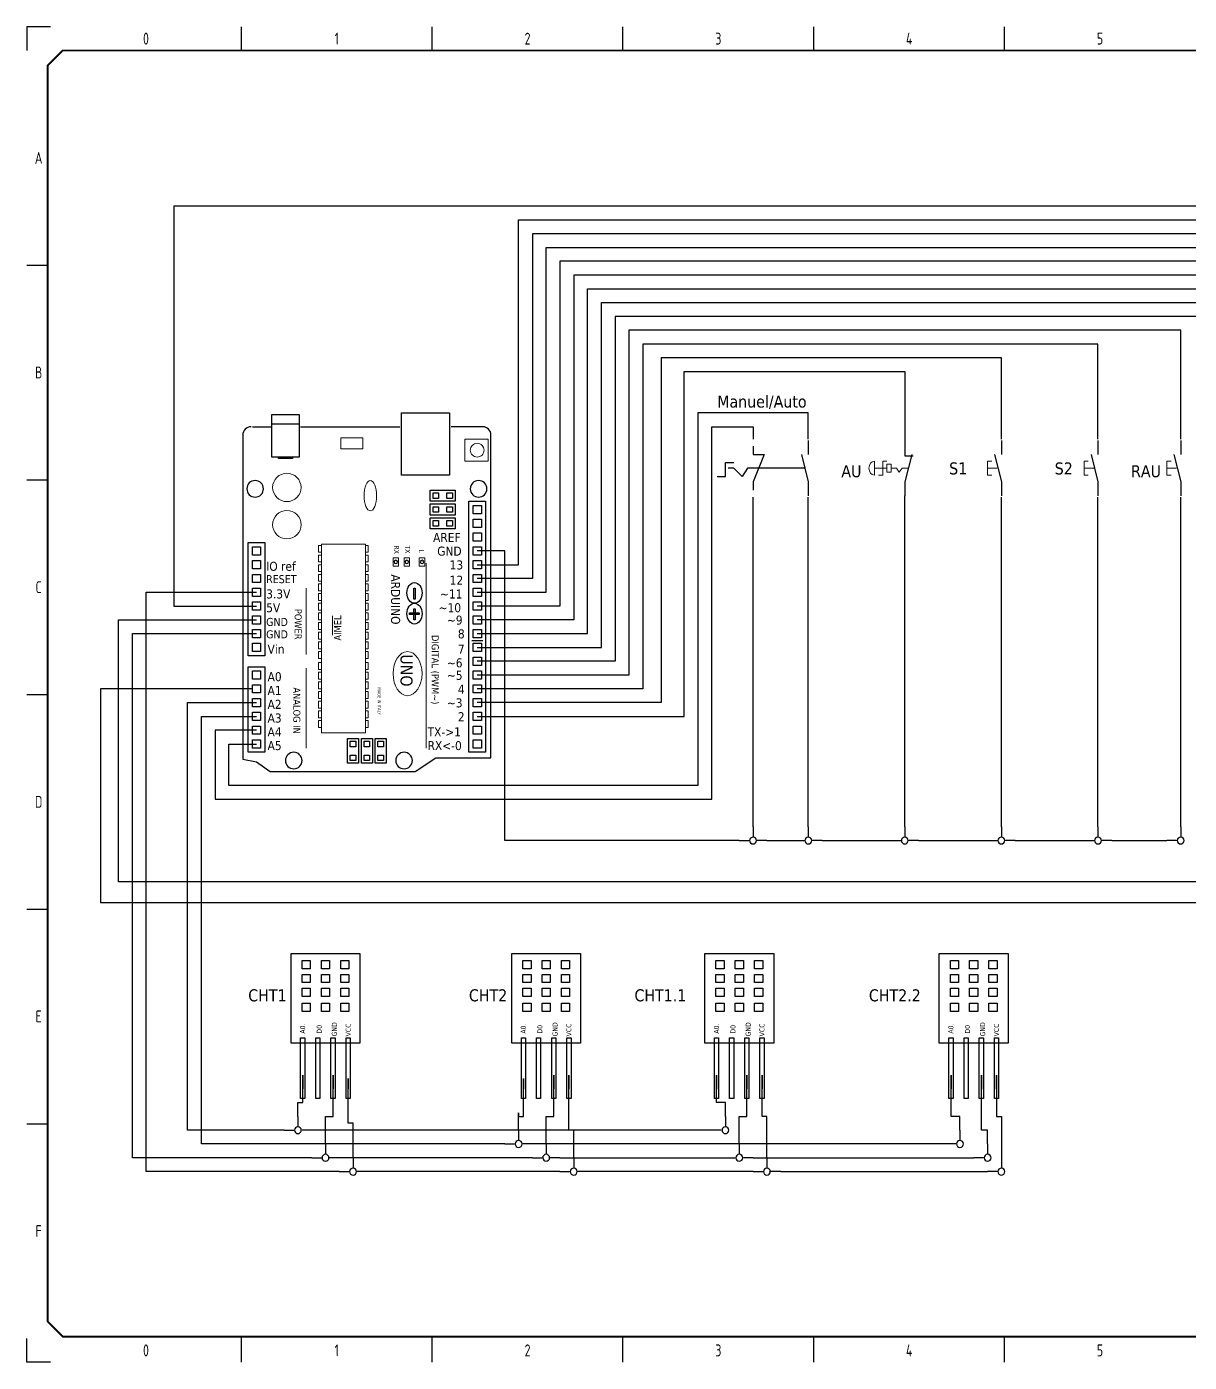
# Model space of a CAD drawing. Extents: x 5 to 415, y 5 to 285.
# Drawn here: x 5 to 248.7, y 5 to 285 of the extents above; entities that cross this region are included whole.
import ezdxf
from ezdxf.enums import TextEntityAlignment as Align

# ---------------------------------------------------------------- set-up
doc = ezdxf.new("R2010")
doc.units = 0
doc.header["$LTSCALE"] = 10
for name, color, linetype in [('PDF _Géométrie', 7, 'Continuous'), ('PDF _Texte', 7, 'Continuous'), ('SYMS', 7, 'Continuous'), ('TITLE', 7, 'Continuous'), ('Title blocks', 7, 'Continuous')]:
    doc.layers.add(name, color=color, linetype=linetype)
doc.styles.add('ISO8', font='ISO8.shx', dxfattribs={"width": 0.8})
doc.styles.add('ITALIC', font='ITALIC')
doc.styles.add('PDF Tahoma', font='tahoma.ttf')
doc.styles.add('SIMPLEX', font='simplex')

# ---------------------------------------------------------------- blocks, each defined once
blk = doc.blocks.new('Title_blocks_A3')
at = {"layer": 'TITLE', "const_width": 0.392}
blk.add_lwpolyline([(372.89, 13.53), (372.89, 276.86), (369.75, 280), (12.53, 280), (9.39, 276.86), (9.39, 13.53), (12.53, 10.39), (369.75, 10.39)], close=True, dxfattribs=at)
at = {"layer": 'Title blocks', "color": 7}
for p, q in [((50, 280), (50, 285)), ((90, 280), (90, 285)), ((130, 280), (130, 285)), ((170, 280), (170, 285)), ((5, 235), (9.39, 235)), ((5, 190), (9.39, 190)), ((5, 100), (9.39, 100)), ((5, 55), (9.39, 55)), ((50, 5), (50, 10.39)), ((90, 5), (90, 10.39)), ((130, 5), (130, 10.39)), ((170, 5), (170, 10.39))]:
    blk.add_line(p, q, dxfattribs=at)
at = {"layer": 'Title blocks', "color": 2}
for p, q in [((210, 280), (210, 285)), ((5, 145), (9.39, 145)), ((210, 5), (210, 10.39))]:
    blk.add_line(p, q, dxfattribs=at)
at = {"layer": 'Title blocks'}
for points in [[(10, 285), (5, 285), (5, 280)], [(10, 5), (5, 5), (5, 10)]]:
    blk.add_lwpolyline(points, dxfattribs=at)
at = {"layer": 'TITLE', "color": 1, "style": 'ITALIC'}
for tag, height, p in [('TITLE#1', 1.5, (393.23, 52.79)), ('TITLE#2', 1.5, (393.23, 50.25)), ('TITLE#3', 1.5, (393.23, 47.71)), ('TITLE#4', 1.5, (393.23, 45.16)), ('DWG#', 2, (393.23, 20.38))]:
    blk.add_attdef(tag, text='', height=height, dxfattribs=at).set_placement(p, align=Align.CENTER)
at = {"layer": 'TITLE', "color": 1, "style": 'SIMPLEX'}
blk.add_attdef('CAD#', (376.32, 34.6), '', height=1.25, rotation=90, dxfattribs=at)
at = {"layer": 'TITLE', "color": 1}
for tag, p, height, style in [('ENGINEER', (381.68, 34.6), 1.25, 'ITALIC'), ('CHKDBY', (396.6, 34.6), 1.25, 'ITALIC'), ('JOB#', (384.53, 30.65), 1.25, 'SIMPLEX'), ('DRAWNBY', (397.48, 30.65), 1.25, 'ITALIC'), ('SCALE', (383.14, 26.88), 1.25, 'SIMPLEX'), ('DATE', (396.4, 26.88), 1.25, 'SIMPLEX'), ('SHTS', (397.95, 13.15), 2, 'ITALIC')]:
    blk.add_attdef(tag, p, '', height=height, dxfattribs=dict(at, style=style))
at = {"layer": 'TITLE', "color": 1, "style": 'ITALIC'}
blk.add_attdef('SH#', text='', height=2, dxfattribs=at).set_placement((389.77, 13.15), align=Align.RIGHT)
at = {"layer": 'TITLE', "color": 7, "flags": 9}
blk.add_attdef('WD_TB', (381.46, 10.39), '', height=1.57, dxfattribs=at)
at = {"layer": 'Title blocks', "style": 'ISO8', "width": 0.8}
for s, p in [('0', (30, 282.5)), ('1', (70, 282.5)), ('2', (110, 282.5)), ('3', (150, 282.5)), ('4', (190, 282.5)), ('5', (230, 282.5)), ('A', (7.5, 257.5)), ('B', (7.5, 212.5)), ('C', (7.5, 167.5)), ('D', (7.5, 122.5)), ('E', (7.5, 77.5)), ('F', (7.5, 32.5)), ('0', (30, 7.5)), ('1', (70, 7.5)), ('2', (110, 7.5)), ('3', (150, 7.5)), ('4', (190, 7.5)), ('5', (230, 7.5))]:
    blk.add_text(s, height=2.5, dxfattribs=at).set_placement(p, align=Align.MIDDLE)

msp = doc.modelspace()

# ---------------------------------------------------------------- linework, layer by layer
at = {"layer": 'PDF _Géométrie', "color": 1, "lineweight": 25, "true_color": 0xe80800}
msp.add_lwpolyline([(298.96, 139.83), (298.96, 142.43), (298.96, 247.4), (35.83, 247.4), (35.83, 163.54), (50.57, 163.54), (53.18, 163.54)], dxfattribs=at)
at = {"layer": 'PDF _Géométrie', "color": 110, "lineweight": 25, "true_color": 0x00ff7f}
msp.add_lwpolyline([(99.44, 172.21), (102.33, 172.21), (108.12, 172.21), (108.12, 244.5), (317.47, 244.5), (317.47, 143.3), (317.47, 139.83)], dxfattribs=at)
at = {"layer": 'PDF _Géométrie', "color": 43, "lineweight": 25, "true_color": 0xaaaa7f}
msp.add_lwpolyline([(315.16, 139.83), (315.16, 143.3), (315.16, 241.61), (111.01, 241.61), (111.01, 169.32), (102.33, 169.32), (99.44, 169.32)], dxfattribs=at)
at = {"layer": 'PDF _Géométrie', "color": 124, "lineweight": 25, "true_color": 0x00aa7f}
msp.add_lwpolyline([(99.44, 166.43), (102.33, 166.43), (113.9, 166.43), (113.9, 238.72), (312.84, 238.72), (312.84, 143.3), (312.84, 139.83)], dxfattribs=at)
at = {"layer": 'PDF _Géométrie', "color": 225, "lineweight": 25, "true_color": 0xaa557f}
msp.add_lwpolyline([(310.53, 139.83), (310.53, 143.3), (310.53, 235.83), (116.79, 235.83), (116.79, 163.54), (102.33, 163.54), (99.44, 163.54)], dxfattribs=at)
at = {"layer": 'PDF _Géométrie', "color": 146, "lineweight": 25, "true_color": 0x00557f}
msp.add_lwpolyline([(308.22, 139.83), (308.22, 143.3), (308.22, 232.94), (119.68, 232.94), (119.68, 160.65), (102.33, 160.65), (99.44, 160.65)], dxfattribs=at)
at = {"layer": 'PDF _Géométrie', "color": 224, "lineweight": 25, "true_color": 0xaa007f}
for points in [[(99.44, 157.76), (102.33, 157.76), (122.58, 157.76), (122.58, 230.05), (305.9, 230.05), (305.9, 143.3), (305.9, 139.83)], [(99.44, 154.86), (102.33, 154.86), (125.47, 154.86), (125.47, 227.16), (303.59, 227.16), (303.59, 143.3), (303.59, 139.83)]]:
    msp.add_lwpolyline(points, dxfattribs=at)
at = {"layer": 'PDF _Géométrie', "color": 176, "lineweight": 25, "true_color": 0x00007f}
msp.add_lwpolyline([(301.28, 139.83), (301.28, 143.3), (301.28, 224.26), (128.36, 224.26), (128.36, 151.97), (102.33, 151.97), (99.44, 151.97)], dxfattribs=at)
at = {"layer": 'PDF _Géométrie', "color": 60, "lineweight": 25, "true_color": 0xaaff00}
msp.add_lwpolyline([(246.92, 198.53), (246.92, 201.13), (246.92, 221.37), (131.25, 221.37), (131.25, 149.08), (102.33, 149.08), (99.44, 149.08)], dxfattribs=at)
at = {"layer": 'PDF _Géométrie', "color": 3, "lineweight": 25}
msp.add_lwpolyline([(229.57, 198.53), (229.57, 201.13), (229.57, 218.48), (134.14, 218.48), (134.14, 146.19), (102.33, 146.19), (99.44, 146.19)], dxfattribs=at)
at = {"layer": 'PDF _Géométrie', "color": 54, "lineweight": 25, "true_color": 0xaaaa00}
msp.add_lwpolyline([(209.32, 198.53), (209.32, 201.13), (209.32, 215.59), (138, 215.59), (138, 143.3), (101.37, 143.3), (99.44, 143.3)], dxfattribs=at)
at = {"layer": 'PDF _Géométrie', "color": 94, "lineweight": 25, "true_color": 0x00aa00}
msp.add_lwpolyline([(99.44, 140.41), (102.33, 140.41), (142.82, 140.41), (142.82, 212.7), (189.08, 212.7), (189.08, 201.13), (189.08, 198.24)], dxfattribs=at)
at = {"layer": 'PDF _Géométrie', "color": 18, "lineweight": 25, "true_color": 0x550000}
msp.add_lwpolyline([(168.84, 198.53), (168.84, 201.13), (168.84, 204.02), (145.71, 204.02), (145.71, 125.95), (47.39, 125.95), (47.39, 134.62), (50.28, 134.62), (53.18, 134.62)], dxfattribs=at)
at = {"layer": 'PDF _Géométrie', "lineweight": 25}
for points in [[(56.36, 203.73), (62.14, 203.73), (62.14, 194.77), (56.36, 194.77)], [(83.54, 204.02), (93.66, 204.02), (93.66, 191.01), (83.54, 191.01)], [(57.8, 194.77), (60.69, 194.77), (60.69, 194.48), (57.8, 194.48)], [(89.61, 187.83), (94.82, 187.83), (94.82, 185.52), (89.61, 185.52)], [(89.61, 184.94), (94.82, 184.94), (94.82, 182.62), (89.61, 182.62)], [(90.19, 187.25), (91.35, 187.25), (91.35, 186.09), (90.19, 186.09)], [(93.08, 187.25), (94.24, 187.25), (94.24, 186.09), (93.08, 186.09)], [(97.71, 185.52), (101.18, 185.52), (101.18, 132.89), (97.71, 132.89)], [(89.61, 182.05), (94.82, 182.05), (94.82, 179.73), (89.61, 179.73)], [(90.19, 184.36), (91.35, 184.36), (91.35, 183.2), (90.19, 183.2)], [(93.08, 184.36), (94.24, 184.36), (94.24, 183.2), (93.08, 183.2)], [(98.57, 184.65), (100.31, 184.65), (100.31, 182.91), (98.57, 182.91)], [(90.19, 181.47), (91.35, 181.47), (91.35, 180.31), (90.19, 180.31)], [(93.08, 181.47), (94.24, 181.47), (94.24, 180.31), (93.08, 180.31)], [(98.57, 181.76), (100.31, 181.76), (100.31, 180.02), (98.57, 180.02)], [(51.44, 176.84), (54.91, 176.84), (54.91, 153.13), (51.44, 153.13)], [(98.57, 178.87), (100.31, 178.87), (100.31, 177.13), (98.57, 177.13)], [(52.31, 175.97), (54.04, 175.97), (54.04, 174.24), (52.31, 174.24)], [(98.57, 175.97), (100.31, 175.97), (100.31, 174.24), (98.57, 174.24)], [(52.31, 173.08), (54.04, 173.08), (54.04, 171.35), (52.31, 171.35)], [(98.57, 173.08), (100.31, 173.08), (100.31, 171.35), (98.57, 171.35)], [(52.31, 170.19), (54.04, 170.19), (54.04, 168.46), (52.31, 168.46)], [(98.57, 170.19), (100.31, 170.19), (100.31, 168.46), (98.57, 168.46)], [(52.31, 167.3), (54.04, 167.3), (54.04, 165.56), (52.31, 165.56)], [(86.14, 167.3), (86.43, 167.3), (86.43, 164.99), (86.14, 164.99)], [(98.57, 167.3), (100.31, 167.3), (100.31, 165.56), (98.57, 165.56)], [(52.31, 164.41), (54.04, 164.41), (54.04, 162.67), (52.31, 162.67)], [(86.14, 162.96), (86.43, 162.96), (86.43, 160.65), (86.14, 160.65)], [(98.57, 164.41), (100.31, 164.41), (100.31, 162.67), (98.57, 162.67)], [(52.31, 161.52), (54.04, 161.52), (54.04, 159.78), (52.31, 159.78)], [(85.27, 162.09), (87.3, 162.09), (87.3, 161.8), (85.27, 161.8)], [(98.57, 161.52), (100.31, 161.52), (100.31, 159.78), (98.57, 159.78)], [(52.31, 158.62), (54.04, 158.62), (54.04, 156.89), (52.31, 156.89)], [(98.57, 158.62), (100.31, 158.62), (100.31, 156.89), (98.57, 156.89)], [(52.31, 155.73), (54.04, 155.73), (54.04, 154), (52.31, 154)], [(98.57, 155.73), (100.31, 155.73), (100.31, 154), (98.57, 154)], [(98.57, 152.84), (100.31, 152.84), (100.31, 151.11), (98.57, 151.11)], [(51.44, 150.82), (54.91, 150.82), (54.91, 132.89), (51.44, 132.89)], [(52.31, 149.95), (54.04, 149.95), (54.04, 148.21), (52.31, 148.21)], [(98.57, 149.95), (100.31, 149.95), (100.31, 148.21), (98.57, 148.21)], [(52.31, 147.06), (54.04, 147.06), (54.04, 145.32), (52.31, 145.32)], [(98.57, 147.06), (100.31, 147.06), (100.31, 145.32), (98.57, 145.32)], [(52.31, 144.17), (54.04, 144.17), (54.04, 142.43), (52.31, 142.43)], [(98.57, 144.17), (100.31, 144.17), (100.31, 142.43), (98.57, 142.43)], [(52.31, 141.27), (54.04, 141.27), (54.04, 139.54), (52.31, 139.54)], [(98.57, 141.27), (100.31, 141.27), (100.31, 139.54), (98.57, 139.54)], [(52.31, 138.38), (54.04, 138.38), (54.04, 136.65), (52.31, 136.65)], [(98.57, 138.38), (100.31, 138.38), (100.31, 136.65), (98.57, 136.65)], [(52.31, 135.49), (54.04, 135.49), (54.04, 133.76), (52.31, 133.76)], [(72.26, 135.78), (74.57, 135.78), (74.57, 130.58), (72.26, 130.58)], [(72.84, 135.2), (74, 135.2), (74, 134.04), (72.84, 134.04)], [(75.15, 135.78), (77.47, 135.78), (77.47, 130.58), (75.15, 130.58)], [(75.73, 135.2), (76.89, 135.2), (76.89, 134.04), (75.73, 134.04)], [(78.04, 135.78), (80.36, 135.78), (80.36, 130.58), (78.04, 130.58)], [(78.62, 135.2), (79.78, 135.2), (79.78, 134.04), (78.62, 134.04)], [(98.57, 135.49), (100.31, 135.49), (100.31, 133.76), (98.57, 133.76)], [(72.84, 132.31), (74, 132.31), (74, 131.15), (72.84, 131.15)], [(75.73, 132.31), (76.89, 132.31), (76.89, 131.15), (75.73, 131.15)], [(78.62, 132.31), (79.78, 132.31), (79.78, 131.15), (78.62, 131.15)], [(60.41, 90.67), (74.86, 90.67), (74.86, 71.88), (60.41, 71.88)], [(106.67, 90.67), (121.13, 90.67), (121.13, 71.88), (106.67, 71.88)], [(147.15, 90.67), (161.61, 90.67), (161.61, 71.88), (147.15, 71.88)], [(196.31, 90.67), (210.77, 90.67), (210.77, 71.88), (196.31, 71.88)], [(62.72, 89.22), (64.45, 89.22), (64.45, 87.49), (62.72, 87.49)], [(66.77, 89.22), (68.5, 89.22), (68.5, 87.49), (66.77, 87.49)], [(70.82, 89.22), (72.55, 89.22), (72.55, 87.49), (70.82, 87.49)], [(108.98, 89.22), (110.72, 89.22), (110.72, 87.49), (108.98, 87.49)], [(113.03, 89.22), (114.77, 89.22), (114.77, 87.49), (113.03, 87.49)], [(117.08, 89.22), (118.82, 89.22), (118.82, 87.49), (117.08, 87.49)], [(149.47, 89.22), (151.2, 89.22), (151.2, 87.49), (149.47, 87.49)], [(153.52, 89.22), (155.25, 89.22), (155.25, 87.49), (153.52, 87.49)], [(157.56, 89.22), (159.3, 89.22), (159.3, 87.49), (157.56, 87.49)], [(198.63, 89.22), (200.36, 89.22), (200.36, 87.49), (198.63, 87.49)], [(202.67, 89.22), (204.41, 89.22), (204.41, 87.49), (202.67, 87.49)], [(206.72, 89.22), (208.46, 89.22), (208.46, 87.49), (206.72, 87.49)], [(62.72, 86.33), (64.45, 86.33), (64.45, 84.6), (62.72, 84.6)], [(66.77, 86.33), (68.5, 86.33), (68.5, 84.6), (66.77, 84.6)], [(70.82, 86.33), (72.55, 86.33), (72.55, 84.6), (70.82, 84.6)], [(108.98, 86.33), (110.72, 86.33), (110.72, 84.6), (108.98, 84.6)], [(113.03, 86.33), (114.77, 86.33), (114.77, 84.6), (113.03, 84.6)], [(117.08, 86.33), (118.82, 86.33), (118.82, 84.6), (117.08, 84.6)], [(149.47, 86.33), (151.2, 86.33), (151.2, 84.6), (149.47, 84.6)], [(153.52, 86.33), (155.25, 86.33), (155.25, 84.6), (153.52, 84.6)], [(157.56, 86.33), (159.3, 86.33), (159.3, 84.6), (157.56, 84.6)], [(198.63, 86.33), (200.36, 86.33), (200.36, 84.6), (198.63, 84.6)], [(202.67, 86.33), (204.41, 86.33), (204.41, 84.6), (202.67, 84.6)], [(206.72, 86.33), (208.46, 86.33), (208.46, 84.6), (206.72, 84.6)], [(62.72, 83.44), (64.45, 83.44), (64.45, 81.71), (62.72, 81.71)], [(66.77, 83.44), (68.5, 83.44), (68.5, 81.71), (66.77, 81.71)], [(70.82, 83.44), (72.55, 83.44), (72.55, 81.71), (70.82, 81.71)], [(108.98, 83.44), (110.72, 83.44), (110.72, 81.71), (108.98, 81.71)], [(113.03, 83.44), (114.77, 83.44), (114.77, 81.71), (113.03, 81.71)], [(117.08, 83.44), (118.82, 83.44), (118.82, 81.71), (117.08, 81.71)], [(149.47, 83.44), (151.2, 83.44), (151.2, 81.71), (149.47, 81.71)], [(153.52, 83.44), (155.25, 83.44), (155.25, 81.71), (153.52, 81.71)], [(157.56, 83.44), (159.3, 83.44), (159.3, 81.71), (157.56, 81.71)], [(198.63, 83.44), (200.36, 83.44), (200.36, 81.71), (198.63, 81.71)], [(202.67, 83.44), (204.41, 83.44), (204.41, 81.71), (202.67, 81.71)], [(206.72, 83.44), (208.46, 83.44), (208.46, 81.71), (206.72, 81.71)], [(62.72, 80.26), (64.45, 80.26), (64.45, 78.53), (62.72, 78.53)], [(66.77, 80.26), (68.5, 80.26), (68.5, 78.53), (66.77, 78.53)], [(70.82, 80.26), (72.55, 80.26), (72.55, 78.53), (70.82, 78.53)], [(108.98, 80.26), (110.72, 80.26), (110.72, 78.53), (108.98, 78.53)], [(113.03, 80.26), (114.77, 80.26), (114.77, 78.53), (113.03, 78.53)], [(117.08, 80.26), (118.82, 80.26), (118.82, 78.53), (117.08, 78.53)], [(149.47, 80.26), (151.2, 80.26), (151.2, 78.53), (149.47, 78.53)], [(153.52, 80.26), (155.25, 80.26), (155.25, 78.53), (153.52, 78.53)], [(157.56, 80.26), (159.3, 80.26), (159.3, 78.53), (157.56, 78.53)], [(198.63, 80.26), (200.36, 80.26), (200.36, 78.53), (198.63, 78.53)], [(202.67, 80.26), (204.41, 80.26), (204.41, 78.53), (202.67, 78.53)], [(206.72, 80.26), (208.46, 80.26), (208.46, 78.53), (206.72, 78.53)], [(62.43, 73.03), (63.3, 73.03), (63.3, 60.31), (62.43, 60.31)], [(65.61, 73.03), (66.48, 73.03), (66.48, 60.31), (65.61, 60.31)], [(68.79, 73.03), (69.66, 73.03), (69.66, 60.31), (68.79, 60.31)], [(71.97, 73.03), (72.84, 73.03), (72.84, 60.31), (71.97, 60.31)], [(108.7, 73.03), (109.56, 73.03), (109.56, 60.31), (108.7, 60.31)], [(111.88, 73.03), (112.74, 73.03), (112.74, 60.31), (111.88, 60.31)], [(115.06, 73.03), (115.92, 73.03), (115.92, 60.31), (115.06, 60.31)], [(118.24, 73.03), (119.11, 73.03), (119.11, 60.31), (118.24, 60.31)], [(149.18, 73.03), (150.05, 73.03), (150.05, 60.31), (149.18, 60.31)], [(152.36, 73.03), (153.23, 73.03), (153.23, 60.31), (152.36, 60.31)], [(155.54, 73.03), (156.41, 73.03), (156.41, 60.31), (155.54, 60.31)], [(158.72, 73.03), (159.59, 73.03), (159.59, 60.31), (158.72, 60.31)], [(198.34, 73.03), (199.2, 73.03), (199.2, 60.31), (198.34, 60.31)], [(201.52, 73.03), (202.38, 73.03), (202.38, 60.31), (201.52, 60.31)], [(204.7, 73.03), (205.57, 73.03), (205.57, 60.31), (204.7, 60.31)], [(207.88, 73.03), (208.75, 73.03), (208.75, 60.31), (207.88, 60.31)]]:
    msp.add_lwpolyline(points, close=True, dxfattribs=at)
for points in [[(56.36, 201.71), (62.14, 201.71)], [(52.31, 201.13), (56.36, 201.13)], [(62.43, 201.13), (83.25, 201.13)], [(157.27, 197.08), (157.27, 195.35), (159.59, 195.35), (157.27, 189.56), (157.27, 187.83)], [(168.84, 198.24), (168.84, 195.35)], [(189.08, 198.24), (189.08, 195.06), (190.82, 195.06)], [(209.32, 198.24), (209.32, 195.35)], [(229.57, 198.24), (229.57, 195.35)], [(246.92, 198.24), (246.92, 195.35)], [(149.76, 190.72), (151.49, 190.72), (151.49, 193.61), (153.23, 193.61)], [(167.4, 195.35), (168.84, 189.56), (168.84, 186.67)], [(190.53, 195.35), (189.08, 189.56), (189.08, 186.67)], [(207.88, 195.35), (209.32, 189.56), (209.32, 186.67)], [(228.12, 195.35), (229.57, 189.56), (229.57, 186.67)], [(245.47, 195.35), (246.92, 189.56), (246.92, 186.67)], [(168.26, 192.46), (156.12, 192.46), (154.96, 190.72), (153.23, 192.46), (152.07, 192.46)], [(157.27, 117.27), (157.27, 120.17), (157.27, 151.97), (157.27, 183.78), (157.27, 186.38)], [(168.84, 117.27), (168.84, 120.17), (168.84, 151.97), (168.84, 183.78), (168.84, 186.38)], [(189.08, 117.27), (189.08, 120.17), (189.08, 151.97), (189.08, 183.78), (189.08, 186.67)], [(209.32, 117.27), (209.32, 120.17), (209.32, 151.97), (209.32, 183.78), (209.32, 186.38)], [(229.57, 117.27), (229.57, 120.17), (229.57, 151.97), (229.57, 183.78), (229.57, 186.38)], [(246.92, 117.27), (246.92, 120.17), (246.92, 151.97), (246.92, 183.78), (246.92, 186.38)], [(154.38, 114.38), (151.49, 114.38), (125.47, 114.38), (105.23, 114.38), (105.23, 175.11), (102.33, 175.11), (99.44, 175.11)], [(319.78, 139.83), (319.78, 142.43), (319.78, 146.19), (365.47, 146.19), (365.47, 105.71), (24.26, 105.71), (24.26, 160.65), (50.57, 160.65), (53.18, 160.65)], [(64.74, 47.87), (61.85, 47.87), (27.15, 47.87), (27.15, 157.76), (50.28, 157.76), (53.18, 157.76)], [(98.29, 156.31), (100.6, 156.31)], [(157.27, 117.27), (157.27, 115.25)], [(168.84, 117.27), (168.84, 115.25)], [(189.08, 117.27), (189.08, 115.25)], [(209.32, 117.27), (209.32, 115.25)], [(229.57, 117.27), (229.57, 115.25)], [(246.92, 117.27), (246.92, 115.25)], [(154.38, 114.38), (156.41, 114.38)], [(160.17, 114.38), (158.14, 114.38)], [(160.17, 114.38), (163.06, 114.38), (165.95, 114.38)], [(165.95, 114.38), (167.97, 114.38)], [(171.73, 114.38), (169.71, 114.38)], [(171.73, 114.38), (174.62, 114.38), (177.52, 114.38), (183.3, 114.38), (186.19, 114.38)], [(186.19, 114.38), (188.22, 114.38)], [(191.97, 114.38), (189.95, 114.38)], [(191.97, 114.38), (194.87, 114.38), (197.76, 114.38), (203.54, 114.38), (206.43, 114.38)], [(206.43, 114.38), (208.46, 114.38)], [(212.22, 114.38), (210.19, 114.38)], [(212.22, 114.38), (215.11, 114.38), (218, 114.38), (223.78, 114.38), (226.67, 114.38)], [(226.67, 114.38), (228.7, 114.38)], [(232.46, 114.38), (230.43, 114.38)], [(232.46, 114.38), (235.35, 114.38), (238.24, 114.38), (241.13, 114.38), (244.02, 114.38)], [(246.05, 114.38), (244.02, 114.38)], [(67.63, 50.77), (67.63, 53.66), (67.63, 56.55), (69.23, 56.55), (69.23, 65.22), (69.23, 62.33)], [(113.9, 50.77), (113.9, 53.66), (113.9, 56.55), (115.49, 56.55), (115.49, 65.22), (115.49, 62.33)], [(154.38, 50.77), (154.38, 53.66), (154.38, 56.55), (155.97, 56.55), (155.97, 65.22), (155.97, 62.33)], [(206.43, 50.77), (206.43, 53.66), (205.13, 53.66), (205.13, 65.22), (205.13, 62.33)], [(61.85, 56.55), (61.85, 54.53)], [(151.49, 56.55), (151.49, 54.53)], [(58.96, 53.66), (60.98, 53.66)], [(64.74, 53.66), (62.72, 53.66)], [(108.12, 53.66), (108.12, 51.63)], [(150.62, 53.66), (148.6, 53.66)], [(200.65, 53.66), (200.65, 51.63)], [(67.63, 50.77), (67.63, 48.74)], [(105.23, 50.77), (107.25, 50.77)], [(111.01, 50.77), (108.98, 50.77)], [(113.9, 50.77), (113.9, 48.74)], [(154.38, 50.77), (154.38, 48.74)], [(199.78, 50.77), (197.76, 50.77)], [(206.43, 50.77), (206.43, 48.74)], [(64.74, 47.87), (66.77, 47.87)], [(70.53, 47.87), (68.5, 47.87)], [(111.01, 47.87), (108.12, 47.87), (90.77, 47.87), (73.42, 47.87), (70.53, 47.87)], [(73.42, 47.87), (73.42, 45.85)], [(111.01, 47.87), (113.03, 47.87)], [(116.79, 47.87), (114.77, 47.87)], [(116.79, 47.87), (119.68, 47.87), (134.14, 47.87), (148.6, 47.87), (151.49, 47.87)], [(119.68, 47.87), (119.68, 45.85)], [(151.49, 47.87), (153.52, 47.87)], [(157.27, 47.87), (155.25, 47.87)], [(157.27, 47.87), (160.17, 47.87), (180.41, 47.87), (200.65, 47.87), (203.54, 47.87)], [(160.17, 47.87), (160.17, 45.85)], [(205.57, 47.87), (203.54, 47.87)], [(209.32, 47.87), (209.32, 45.85)], [(70.53, 44.98), (72.55, 44.98)], [(76.31, 44.98), (74.29, 44.98)], [(116.79, 44.98), (118.82, 44.98)], [(122.58, 44.98), (120.55, 44.98)], [(157.27, 44.98), (159.3, 44.98)], [(163.06, 44.98), (161.03, 44.98)], [(208.46, 44.98), (206.43, 44.98)]]:
    msp.add_lwpolyline(points, dxfattribs=at)
at = {"layer": 'PDF _Géométrie', "color": 161, "lineweight": 25, "true_color": 0xaaaaff}
msp.add_lwpolyline([(53.18, 137.51), (50.28, 137.51), (44.5, 137.51), (44.5, 123.06), (148.6, 123.06), (148.6, 201.13), (157.27, 201.13), (157.27, 198.53)], dxfattribs=at)
at = {"layer": 'PDF _Géométrie', "lineweight": 25}
msp.add_lwpolyline([(52.02, 201.13, 0.414214), (50.28, 199.4), (50.28, 131.44), (53.18, 130.86), (56.07, 128.84), (86.43, 128.84), (90.77, 131.73), (102.33, 131.73), (102.33, 199.4, 0.414214), (100.6, 201.13), (93.95, 201.13)], format="xyb", dxfattribs=at)
at = {"layer": 'PDF _Géométrie', "lineweight": 13}
for points in [[(70.82, 198.82), (75.44, 198.82), (75.44, 196.5), (70.82, 196.5)], [(96.84, 198.53), (101.76, 198.53), (101.76, 193.9), (96.84, 193.9)], [(185.32, 193.32), (186.19, 193.32), (186.19, 191.59), (185.32, 191.59)], [(66.77, 176.55), (76.02, 176.55), (76.02, 136.94), (66.77, 136.94)], [(66.19, 176.26), (66.77, 176.26), (66.77, 174.82), (66.19, 174.82)], [(66.19, 174.24), (66.77, 174.24), (66.77, 172.79), (66.19, 172.79)], [(76.02, 176.26), (76.6, 176.26), (76.6, 174.82), (76.02, 174.82)], [(76.02, 174.24), (76.6, 174.24), (76.6, 172.79), (76.02, 172.79)], [(81.8, 173.66), (82.96, 173.66), (82.96, 171.93), (81.8, 171.93)], [(84.12, 173.66), (85.27, 173.66), (85.27, 171.93), (84.12, 171.93)], [(87.3, 173.66), (88.45, 173.66), (88.45, 171.93), (87.3, 171.93)], [(66.19, 172.21), (66.77, 172.21), (66.77, 170.77), (66.19, 170.77)], [(76.02, 172.21), (76.6, 172.21), (76.6, 170.77), (76.02, 170.77)], [(66.19, 170.19), (66.77, 170.19), (66.77, 168.74), (66.19, 168.74)], [(66.19, 168.17), (66.77, 168.17), (66.77, 166.72), (66.19, 166.72)], [(76.02, 170.19), (76.6, 170.19), (76.6, 168.74), (76.02, 168.74)], [(76.02, 168.17), (76.6, 168.17), (76.6, 166.72), (76.02, 166.72)], [(66.19, 166.14), (66.77, 166.14), (66.77, 164.7), (66.19, 164.7)], [(76.02, 166.14), (76.6, 166.14), (76.6, 164.7), (76.02, 164.7)], [(66.19, 164.12), (66.77, 164.12), (66.77, 162.67), (66.19, 162.67)], [(76.02, 164.12), (76.6, 164.12), (76.6, 162.67), (76.02, 162.67)], [(66.19, 162.09), (66.77, 162.09), (66.77, 160.65), (66.19, 160.65)], [(66.19, 160.07), (66.77, 160.07), (66.77, 158.62), (66.19, 158.62)], [(76.02, 162.09), (76.6, 162.09), (76.6, 160.65), (76.02, 160.65)], [(76.02, 160.07), (76.6, 160.07), (76.6, 158.62), (76.02, 158.62)], [(66.19, 158.05), (66.77, 158.05), (66.77, 156.6), (66.19, 156.6)], [(76.02, 158.05), (76.6, 158.05), (76.6, 156.6), (76.02, 156.6)], [(66.19, 156.02), (66.77, 156.02), (66.77, 154.58), (66.19, 154.58)], [(76.02, 156.02), (76.6, 156.02), (76.6, 154.58), (76.02, 154.58)], [(66.19, 154), (66.77, 154), (66.77, 152.55), (66.19, 152.55)], [(66.19, 151.68), (66.77, 151.68), (66.77, 150.24), (66.19, 150.24)], [(76.02, 154), (76.6, 154), (76.6, 152.55), (76.02, 152.55)], [(76.02, 151.68), (76.6, 151.68), (76.6, 150.24), (76.02, 150.24)], [(66.19, 149.66), (66.77, 149.66), (66.77, 148.21), (66.19, 148.21)], [(76.02, 149.66), (76.6, 149.66), (76.6, 148.21), (76.02, 148.21)], [(66.19, 147.64), (66.77, 147.64), (66.77, 146.19), (66.19, 146.19)], [(66.19, 145.61), (66.77, 145.61), (66.77, 144.17), (66.19, 144.17)], [(76.02, 147.64), (76.6, 147.64), (76.6, 146.19), (76.02, 146.19)], [(76.02, 145.61), (76.6, 145.61), (76.6, 144.17), (76.02, 144.17)], [(66.19, 143.59), (66.77, 143.59), (66.77, 142.14), (66.19, 142.14)], [(76.02, 143.59), (76.6, 143.59), (76.6, 142.14), (76.02, 142.14)], [(66.19, 141.56), (66.77, 141.56), (66.77, 140.12), (66.19, 140.12)], [(76.02, 141.56), (76.6, 141.56), (76.6, 140.12), (76.02, 140.12)], [(66.19, 139.54), (66.77, 139.54), (66.77, 138.09), (66.19, 138.09)], [(76.02, 139.54), (76.6, 139.54), (76.6, 138.09), (76.02, 138.09)]]:
    msp.add_lwpolyline(points, close=True, dxfattribs=at)
for points in [[(99.44, 197.66, 0.414214), (98, 196.21, 0.414214), (99.44, 194.77, 0.414214), (100.89, 196.21, 0.414214)], [(59.54, 191.38, 0.414214), (56.56, 188.41, 0.414214), (59.54, 185.43, 0.414214), (62.52, 188.41, 0.414214)], [(59.54, 183.58, 0.414214), (56.56, 180.6, 0.414214), (59.54, 177.62, 0.414214), (62.52, 180.6, 0.414214)]]:
    msp.add_lwpolyline(points, format="xyb", close=True, dxfattribs=at)
for points in [[(182.72, 193.9), (182.72, 191.01)], [(185.32, 193.9), (184.46, 193.9), (184.46, 191.01), (183.59, 191.01)], [(207.3, 193.9), (206.43, 193.9), (206.43, 191.01), (207.3, 191.01)], [(227.54, 193.9), (226.67, 193.9), (226.67, 191.01), (227.54, 191.01)], [(244.89, 193.9), (244.02, 193.9), (244.02, 191.01), (244.89, 191.01)], [(185.32, 192.46), (182.72, 192.46)], [(189.95, 192.46), (188.5, 192.46), (187.93, 191.59), (187.35, 192.46), (186.19, 192.46)], [(206.43, 192.46), (208.46, 192.46)], [(226.67, 192.46), (228.7, 192.46)], [(244.02, 192.46), (246.05, 192.46)], [(88.74, 133.76), (88.74, 172.5)], [(63.59, 167.3), (63.59, 153.42)], [(69.08, 157.47), (69.08, 161.52)], [(63.59, 150.53), (63.59, 133.76)]]:
    msp.add_lwpolyline(points, dxfattribs=at)
at = {"layer": 'PDF _Géométrie', "lineweight": 25}
for points in [[(52.89, 189.85, 0.414214), (51.15, 188.12, 0.414214), (52.89, 186.38, 0.414214), (54.62, 188.12, 0.414214)], [(99.73, 189.85, 0.414213), (98, 188.12, 0.414213), (99.73, 186.38, 0.414213), (101.47, 188.12, 0.414214)], [(82.38, 173.15, 0.414212), (82.02, 172.79, 0.414212), (82.38, 172.43, 0.414212), (82.74, 172.79, 0.414212)], [(84.7, 173.15, 0.414212), (84.33, 172.79, 0.414212), (84.7, 172.43, 0.414212), (85.06, 172.79, 0.414212)], [(87.88, 173.15, 0.414212), (87.51, 172.79, 0.414212), (87.88, 172.43, 0.414212), (88.24, 172.79, 0.414212)], [(60.98, 132.89, 0.414213), (59.25, 131.15, 0.414213), (60.98, 129.42, 0.414213), (62.72, 131.15, 0.414214)], [(84.12, 132.89, 0.414213), (82.38, 131.15, 0.414213), (84.12, 129.42, 0.414213), (85.85, 131.15, 0.414214)], [(156.55, 114.38, 0.414214), (157.27, 113.66, 0.414214), (158, 114.38, 0.414214), (157.27, 115.1, 0.414214)], [(168.12, 114.38, 0.414214), (168.84, 113.66, 0.414214), (169.56, 114.38, 0.414214), (168.84, 115.1, 0.414214)], [(188.36, 114.38, 0.414214), (189.08, 113.66, 0.414214), (189.81, 114.38, 0.414214), (189.08, 115.1, 0.414214)], [(208.6, 114.38, 0.414214), (209.32, 113.66, 0.414214), (210.05, 114.38, 0.414214), (209.32, 115.1, 0.414214)], [(228.84, 114.38, 0.414214), (229.57, 113.66, 0.414214), (230.29, 114.38, 0.414214), (229.57, 115.1, 0.414214)], [(246.92, 115.1, 0.414214), (246.19, 114.38, 0.414214), (246.92, 113.66, 0.414214), (247.64, 114.38, 0.414214)], [(61.13, 53.66, 0.414214), (61.85, 52.93, 0.414214), (62.57, 53.66, 0.414214), (61.85, 54.38, 0.414214)], [(151.49, 54.38, 0.414214), (150.77, 53.66, 0.414214), (151.49, 52.93, 0.414214), (152.21, 53.66, 0.414214)], [(107.39, 50.77, 0.414214), (108.12, 50.04, 0.414214), (108.84, 50.77, 0.414214), (108.12, 51.49, 0.414214)], [(200.65, 51.49, 0.414214), (199.93, 50.77, 0.414214), (200.65, 50.04, 0.414214), (201.37, 50.77, 0.414214)], [(66.91, 47.87, 0.414214), (67.63, 47.15, 0.414214), (68.36, 47.87, 0.414214), (67.63, 48.6, 0.414214)], [(113.18, 47.87, 0.414214), (113.9, 47.15, 0.414214), (114.62, 47.87, 0.414214), (113.9, 48.6, 0.414214)], [(153.66, 47.87, 0.414214), (154.38, 47.15, 0.414214), (155.11, 47.87, 0.414214), (154.38, 48.6, 0.414214)], [(206.43, 48.6, 0.414214), (205.71, 47.87, 0.414214), (206.43, 47.15, 0.414214), (207.16, 47.87, 0.414214)], [(72.7, 44.98, 0.414214), (73.42, 44.26, 0.414214), (74.14, 44.98, 0.414214), (73.42, 45.71, 0.414214)], [(118.96, 44.98, 0.414214), (119.68, 44.26, 0.414214), (120.41, 44.98, 0.414214), (119.68, 45.71, 0.414214)], [(159.44, 44.98, 0.414214), (160.17, 44.26, 0.414214), (160.89, 44.98, 0.414214), (160.17, 45.71, 0.414214)], [(209.32, 45.71, 0.414214), (208.6, 44.98, 0.414214), (209.32, 44.26, 0.414214), (210.05, 44.98, 0.414214)]]:
    msp.add_lwpolyline(points, format="xyb", close=True, dxfattribs=at)
at = {"layer": 'PDF _Géométrie', "color": 12, "lineweight": 25, "true_color": 0xd90000}
for points in [[(70.53, 44.98), (67.63, 44.98), (30.04, 44.98), (30.04, 166.43), (50.28, 166.43), (53.18, 166.43)], [(73.42, 47.87), (73.42, 51.49), (73.42, 55.1), (72.41, 55.1), (72.41, 64.5), (72.41, 62.33)], [(119.68, 47.87), (119.68, 50.77), (119.68, 53.66), (118.67, 53.66), (118.67, 65.22), (118.67, 62.33)], [(160.17, 47.87), (160.17, 50.77), (160.17, 56.55), (159.15, 56.55), (159.15, 65.22), (159.15, 62.33)], [(208.31, 62.33), (208.31, 65.22), (208.31, 56.55), (209.32, 56.55), (209.32, 50.77), (209.32, 47.87)], [(116.79, 44.98), (113.9, 44.98), (96.55, 44.98), (79.2, 44.98), (76.31, 44.98)], [(157.27, 44.98), (154.38, 44.98), (139.93, 44.98), (125.47, 44.98), (122.58, 44.98)], [(163.06, 44.98), (165.95, 44.98), (183.3, 44.98), (203.54, 44.98), (206.43, 44.98)]]:
    msp.add_lwpolyline(points, dxfattribs=at)
at = {"layer": 'PDF _Géométrie', "color": 200, "lineweight": 25, "true_color": 0xaa00ff}
msp.add_lwpolyline([(52.31, 146.19), (20.44, 146.19), (20.44, 101.37), (282.13, 101.37), (282.13, 73.9), (309.6, 73.9)], dxfattribs=at)
at = {"layer": 'PDF _Géométrie', "color": 131, "lineweight": 25, "true_color": 0x55ffff}
for points in [[(58.96, 53.66), (56.07, 53.66), (38.72, 53.66), (38.72, 143.3), (50.28, 143.3), (53.18, 143.3)], [(61.85, 56.55), (61.85, 59.44), (62.86, 59.44), (62.86, 65.22), (62.86, 62.33)], [(151.49, 56.55), (151.49, 59.44), (149.61, 59.44), (149.61, 65.22), (149.61, 62.33)], [(148.6, 53.66), (145.71, 53.66), (105.23, 53.66), (67.63, 53.66), (64.74, 53.66)]]:
    msp.add_lwpolyline(points, dxfattribs=at)
at = {"layer": 'PDF _Géométrie', "color": 140, "lineweight": 25, "true_color": 0x00aaff}
for points in [[(105.23, 50.77), (102.33, 50.77), (41.61, 50.77), (41.61, 140.41), (50.28, 140.41), (53.18, 140.41)], [(108.12, 53.66), (108.12, 57.27), (108.12, 56.55), (109.13, 56.55), (109.13, 64.5), (109.13, 62.33)], [(200.65, 53.66), (200.65, 56.55), (198.77, 56.55), (198.77, 65.22), (198.77, 62.33)], [(197.76, 50.77), (194.87, 50.77), (154.38, 50.77), (113.9, 50.77), (111.01, 50.77)]]:
    msp.add_lwpolyline(points, dxfattribs=at)
at = {"layer": 'PDF _Géométrie', "lineweight": 13}
for points in [[(181.56, 192.46), (181.56, 193.25), (182.08, 193.9), (182.72, 193.9)], [(182.72, 191.01), (182.08, 191.01), (181.56, 191.66), (181.56, 192.46)], [(75.73, 186.67), (75.73, 188.43), (76.31, 189.85), (77.03, 189.85)], [(77.03, 189.85), (77.75, 189.85), (78.33, 188.43), (78.33, 186.67)], [(77.03, 183.49), (76.31, 183.49), (75.73, 184.92), (75.73, 186.67)], [(78.33, 186.67), (78.33, 184.92), (77.75, 183.49), (77.03, 183.49)], [(81.8, 149.37), (81.8, 151.93), (83.16, 154), (84.84, 154)], [(84.84, 154), (86.52, 154), (87.88, 151.93), (87.88, 149.37)], [(84.84, 144.74), (83.16, 144.74), (81.8, 146.82), (81.8, 149.37)], [(87.88, 149.37), (87.88, 146.82), (86.52, 144.74), (84.84, 144.74)]]:
    msp.add_open_spline(points, degree=3, dxfattribs=at)
at = {"layer": 'PDF _Géométrie', "lineweight": 25}
for points in [[(84.7, 166.29), (84.7, 167.48), (85.41, 168.46), (86.29, 168.46)], [(86.29, 168.46), (87.16, 168.46), (87.88, 167.48), (87.88, 166.29)], [(86.29, 164.12), (85.41, 164.12), (84.7, 165.09), (84.7, 166.29)], [(87.88, 166.29), (87.88, 165.09), (87.16, 164.12), (86.29, 164.12)], [(84.7, 161.95), (84.7, 163.15), (85.41, 164.12), (86.29, 164.12)], [(86.29, 164.12), (87.16, 164.12), (87.88, 163.15), (87.88, 161.95)], [(86.29, 159.78), (85.41, 159.78), (84.7, 160.75), (84.7, 161.95)], [(87.88, 161.95), (87.88, 160.75), (87.16, 159.78), (86.29, 159.78)]]:
    msp.add_open_spline(points, degree=3, dxfattribs=at)

# ---------------------------------------------------------------- block references
at = {"layer": 'SYMS'}
msp.add_blockref('Title_blocks_A3', (0, 0), dxfattribs=at)

# ---------------------------------------------------------------- texts
at = {"layer": 'PDF _Texte', "attachment_point": 4, "style": 'PDF Tahoma'}
for s, insert, char_height in [('Manuel/Auto', (149.76, 206.25), 2.5228), ('AU', (175.78, 191.79), 2.523), ('RAU', (236.51, 191.79), 2.523), ('AREF', (90.19, 177.93), 1.892), ('GND', (91.06, 175.04), 1.892), ('IO ref', (55.2, 171.86), 1.892), ('13', (93.66, 172.15), 1.892), ('RESET', (55.2, 169.17), 1.682), ('12', (93.66, 168.97), 1.892), ('3.3V', (55.2, 166.07), 1.892), ('~11', (91.64, 166.07), 1.892), ('5V', (55.2, 163.18), 1.892), ('~10', (91.35, 163.18), 1.892), ('GND', (55.2, 160.2), 1.682), ('~9', (93.08, 160.58), 1.892), ('GND', (55.2, 157.6), 1.682), ('8', (95.39, 157.69), 1.89), ('Vin', (55.49, 154.51), 1.892), ('7', (95.39, 154.51), 1.89), ('~6', (93.08, 151.62), 1.892), ('A0', (55.49, 148.72), 1.892), ('~5', (93.08, 149.01), 1.892), ('A1', (55.49, 145.83), 1.892), ('4', (95.39, 146.12), 1.89), ('A2', (55.49, 142.94), 1.892), ('~3', (93.08, 143.23), 1.892), ('A3', (55.49, 140.05), 1.892), ('2', (95.39, 140.34), 1.89), ('A4', (55.49, 137.16), 1.892), ('TX->1', (89.03, 137.16), 1.892), ('A5', (55.49, 134.27), 1.892), ('RX<-0', (89.03, 134.27), 1.892), ('CHT1', (51.44, 81.91), 2.523), ('CHT2', (97.71, 81.91), 2.523), ('CHT1.1', (132.41, 81.91), 2.523), ('CHT2.2', (181.56, 81.91), 2.523)]:
    msp.add_mtext(s, dxfattribs=dict(at, insert=insert, char_height=char_height))
at = {"layer": 'PDF _Texte', "char_height": 2.523, "attachment_point": 4, "style": 'PDF Tahoma'}
for s, insert, width in [('S1', (198.38, 192.38), 6.1), ('S2', (220.52, 192.37), 6.5744)]:
    msp.add_mtext(s, dxfattribs=dict(at, insert=insert, width=width))
at = {"layer": 'PDF _Texte', "attachment_point": 4, "style": 'PDF Tahoma'}
for s, insert, char_height, rotation in [('RX', (82.54, 176.26), 1.051, 270), ('TX', (84.85, 176.26), 1.051, 270), ('L', (87.74, 175.4), 1.05, 270), ('ARDUINO', (82.31, 170.19), 1.892, 270), ('POWER', (61.9, 162.96), 1.472, 270), ('AIMEL', (70.19, 156.31), 1.472, 90), ('DIGITAL (PWM~)', (90.52, 157.47), 1.4716, 270), ('UNO', (84.61, 153.42), 2.523, 270), ('ANALOG IN', (61.61, 146.48), 1.472, 270), ('MADE IN ITALY', (78.89, 146.48), 0.6307, 270), ('A0.', (62.85, 73.9), 1.051, 90), ('GND', (69.5, 73.32), 1.051, 90), ('VCC', (72.4, 73.32), 1.051, 90), ('A0.', (109.12, 73.9), 1.051, 90), ('GND', (115.77, 73.32), 1.051, 90), ('VCC', (118.66, 73.32), 1.051, 90), ('A0.', (149.6, 73.9), 1.051, 90), ('GND', (156.25, 73.32), 1.051, 90), ('VCC', (159.14, 73.32), 1.051, 90), ('A0.', (198.76, 73.9), 1.051, 90), ('GND', (205.41, 73.32), 1.051, 90), ('VCC', (208.3, 73.32), 1.051, 90), ('D0', (66.32, 73.9), 1.051, 90), ('D0', (112.59, 73.9), 1.051, 90), ('D0', (153.07, 73.9), 1.051, 90), ('D0', (202.23, 73.9), 1.051, 90)]:
    msp.add_mtext(s, dxfattribs=dict(at, insert=insert, char_height=char_height, rotation=rotation))

doc.saveas('drawing.dxf')
